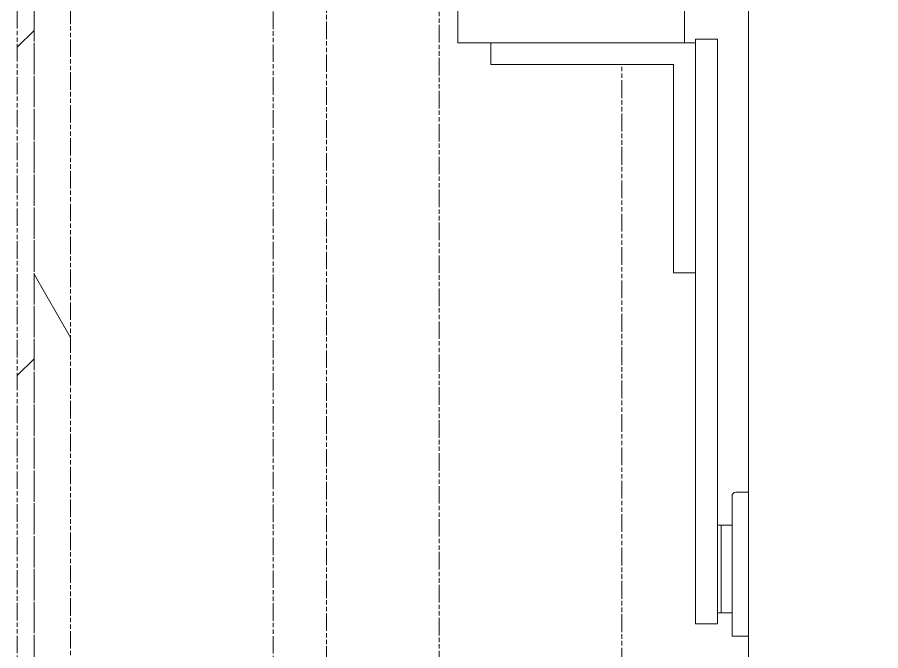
# Model space of a CAD drawing. Header units: millimetres. Extents: x 0 to 8410, y 0 to 5940.
# Drawn here: x 4924 to 5042.1, y 2147.4 to 2234.1 of the extents above; entities that cross this region are included whole.
import ezdxf

# ---------------------------------------------------------------- set-up
doc = ezdxf.new("R2010")
doc.units = ezdxf.units.MM
doc.header["$LTSCALE"] = 10
doc.linetypes.add('DOUBLE_DASH_CHAIN', pattern=[1.2403, 0.6614, -0.0827, 0.1654, -0.0827, 0.1654, -0.0827])
doc.layers.add('가시적인 것(ISO)', color=3, linetype='Continuous', lineweight=5, true_color=0x00ff00)
doc.layers.add('참조(ISO)', color=6, linetype='DOUBLE_DASH_CHAIN', lineweight=5, true_color=0xff00ff)
doc.layers.add('해치(ISO)', color=7, linetype='Continuous', lineweight=5)
pattern_1 = [(120.0002, (0, 0), (-27.49626, -15.87508), [])]

msp = doc.modelspace()

# ---------------------------------------------------------------- hatches: boundary and pattern name
at = {"layer": '해치(ISO)'}
h = msp.add_hatch(dxfattribs=at)
h.set_pattern_fill('ANSI31', color=256, scale=254, style=0)
h.set_pattern_definition([(45, (0, 0), (-22.45064, 22.45064), [])])
h.paths.add_polyline_path([(4924.03, 930.83), (5044.03, 930.83), (5504.03, 930.83), (5624.03, 930.83), (5624.03, 3030.83), (4924.03, 3030.83)])
h.paths.add_polyline_path([(5621.73, 933.13), (5615.33, 933.13), (4932.73, 933.13), (4926.33, 933.13), (4926.33, 939.53), (4926.33, 976.73), (4926.33, 983.13), (4926.33, 2988.53), (4926.33, 3028.53), (5621.73, 3028.53), (5621.73, 2988.53), (5621.73, 983.13), (5621.73, 976.73), (5621.73, 939.53)], flags=0)
h = msp.add_hatch(dxfattribs=at)
h.set_pattern_fill('ANSI31', color=256, scale=254, angle=75.0002, style=0)
h.set_pattern_definition(pattern_1)
h.paths.add_polyline_path([(4931.33, 983.13), (4931.33, 2988.53), (4928.33, 2988.53), (4926.33, 2988.53), (4926.33, 983.13)])
h.paths.add_polyline_path([(5621.73, 983.13), (5621.73, 2988.53), (5619.73, 2988.53), (5616.73, 2988.53), (5616.73, 983.13)])
h = msp.add_hatch(dxfattribs=at)
h.set_pattern_fill('ANSI31', color=256, scale=254, angle=75.0002, style=0)
h.set_pattern_definition(pattern_1)
h.paths.add_polyline_path([(5017.78, 2919.33), (5021.53, 2925.83), (5017.78, 2932.33), (5010.28, 2932.33), (5006.52, 2925.83), (5010.28, 2919.33)])
edge = h.paths.add_edge_path(flags=0)
edge.add_ellipse((5014.03, 2925.83), major_axis=(0, -3.32), ratio=1, start_angle=0, end_angle=360)
h.paths.add_polyline_path([(5546.53, 2125.83), (5542.78, 2132.33), (5535.28, 2132.33), (5531.52, 2125.83), (5535.28, 2119.33), (5542.78, 2119.33)])
edge = h.paths.add_edge_path(flags=0)
edge.add_ellipse((5539.03, 2125.83), major_axis=(0, -3.32), ratio=1, start_angle=0, end_angle=360)
h.paths.add_polyline_path([(5017.78, 2119.33), (5021.53, 2125.83), (5017.78, 2132.33), (5010.28, 2132.33), (5006.52, 2125.83), (5010.28, 2119.33)])
edge = h.paths.add_edge_path(flags=0)
edge.add_ellipse((5014.03, 2125.83), major_axis=(0, -3.32), ratio=1, start_angle=0, end_angle=360)
h.paths.add_polyline_path([(5546.53, 2925.83), (5542.78, 2932.33), (5535.28, 2932.33), (5531.52, 2925.83), (5535.28, 2919.33), (5542.78, 2919.33)])
edge = h.paths.add_edge_path(flags=0)
edge.add_ellipse((5539.03, 2925.83), major_axis=(0, -3.32), ratio=1, start_angle=0, end_angle=360)

# ---------------------------------------------------------------- linework, layer by layer
at = {"layer": '가시적인 것(ISO)'}
for p, q in [((5024.03, 3023.53), (5024.03, 983.13)), ((4984.28, 2238.58), (4984.28, 2230.58)), ((5015.28, 2238.58), (5015.28, 2230.58)), ((5016.78, 2231.08), (5016.78, 2151.08)), ((5016.78, 2231.08), (5019.78, 2231.08)), ((5019.78, 2231.08), (5019.78, 2151.08)), ((4984.28, 2230.58), (5006.43, 2230.58)), ((4988.78, 2230.58), (4988.78, 2227.58)), ((5016.78, 2230.58), (5006.43, 2230.58)), ((4998.78, 2227.58), (4988.78, 2227.58)), ((4998.78, 2227.58), (5013.78, 2227.58)), ((5013.78, 2227.58), (5013.78, 2209.08)), ((5013.78, 2199.08), (5013.78, 2209.08)), ((5013.78, 2199.08), (5016.78, 2199.08)), ((5021.78, 2168.58), (5021.78, 2149.41)), ((5024.03, 2169.08), (5022.28, 2169.08)), ((5020.28, 2164.58), (5019.78, 2164.58)), ((5020.28, 2164.58), (5020.28, 2152.58)), ((5021.78, 2164.58), (5020.28, 2164.58)), ((5020.28, 2152.58), (5019.78, 2152.58)), ((5021.78, 2152.58), (5020.28, 2152.58)), ((5016.78, 2151.08), (5019.78, 2151.08)), ((5022.28, 2149.41), (5021.78, 2149.41)), ((5022.28, 2149.41), (5024.03, 2149.41))]:
    msp.add_line(p, q, dxfattribs=at)
msp.add_arc((5022.28, 2168.58), 0.5, 90, 180, dxfattribs=at)
at = {"layer": '참조(ISO)', "ltscale": 0.362556}
msp.add_line((4924.03, 3030.83), (4924.03, 930.83), dxfattribs=at)
at = {"layer": '참조(ISO)', "ltscale": 0.362539}
msp.add_line((4926.33, 933.13), (4926.33, 3028.53), dxfattribs=at)
at = {"layer": '참조(ISO)', "ltscale": 0.362526}
for p, q in [((4926.33, 2988.53), (4926.33, 983.13)), ((4931.33, 983.13), (4931.33, 2988.53))]:
    msp.add_line(p, q, dxfattribs=at)
at = {"layer": '참조(ISO)', "ltscale": 0.362465}
msp.add_line((4959.03, 2963.13), (4959.03, 998.53), dxfattribs=at)
at = {"layer": '참조(ISO)', "ltscale": 0.362625}
msp.add_line((4966.33, 2503.33), (4966.33, 983.13), dxfattribs=at)
at = {"layer": '참조(ISO)', "ltscale": 0.36325}
msp.add_line((4981.73, 2503.33), (4981.73, 998.53), dxfattribs=at)
at = {"layer": '참조(ISO)', "ltscale": 0.36812}
msp.add_line((5006.73, 2140.83), (5006.73, 2227.58), dxfattribs=at)

doc.saveas('drawing.dxf')
